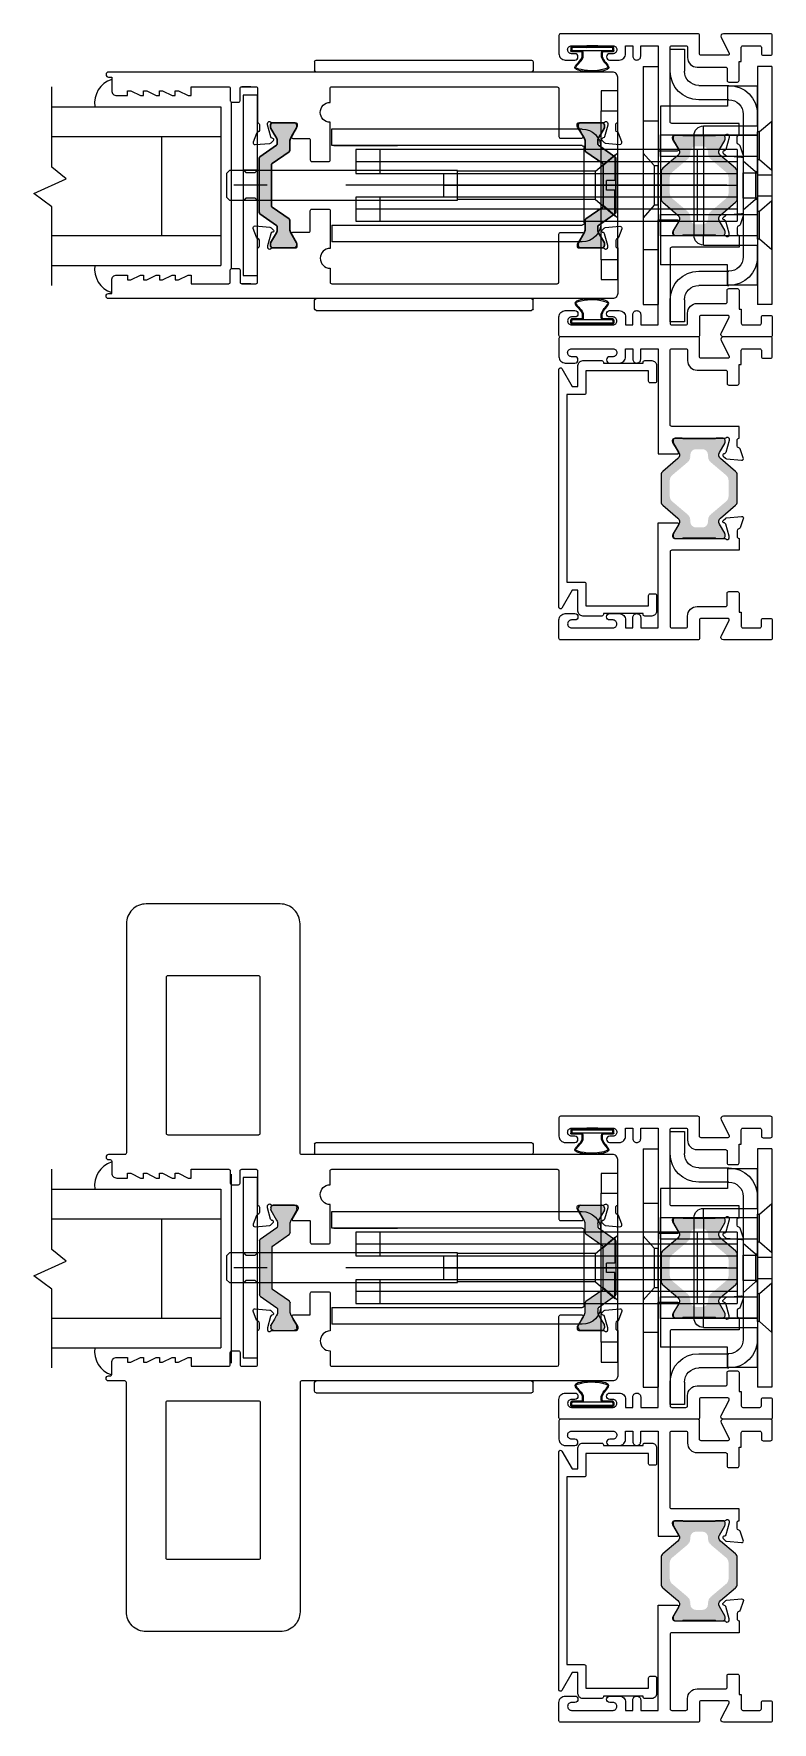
# Model space of a CAD drawing. Extents: x -26.6 to 43.3, y -2.7 to 27.6.
# Drawn here: x -26.56 to -21.91, y 9.84 to 20.47 of the extents above; entities that cross this region are included whole.
import ezdxf

# ---------------------------------------------------------------- set-up
doc = ezdxf.new("R2010")
doc.units = 0
doc.header["$LTSCALE"] = 0.25
doc.header["$MEASUREMENT"] = 0
doc.layers.get('0').update_dxf_attribs({"linetype": 'CONTINUOUS'})
for name, color, linetype in [('BACKUP PLATE', 6, 'CONTINUOUS'), ('DIM', 7, 'CONTINUOUS'), ('ELEV_FRAME', 1, 'CONTINUOUS'), ('FRAME', 1, 'CONTINUOUS'), ('GLASS-VINYL', 7, 'CONTINUOUS'), ('I-STRUT', 7, 'CONTINUOUS'), ('SEAL', 7, 'CONTINUOUS'), ('STRIKE PLATE', 3, 'CONTINUOUS'), ('TRACK', 7, 'CONTINUOUS'), ('VENT', 5, 'CONTINUOUS')]:
    doc.layers.add(name, color=color, linetype=linetype)

# ---------------------------------------------------------------- blocks, each defined once
blk = doc.blocks.new('3070CR-Archetype-Narrow-Latch_Lead-Stile')
h = blk.add_hatch(color=7)
h.dxf.hatch_style = 1
h.paths.add_polyline_path([(0.364, 0.131, -0.244698), (0.367, 0.137), (0.473, 0.211, 0.244698), (0.478, 0.221), (0.478, 0.276, -0.131652), (0.485, 0.299), (0.498, 0.323), (0.52, 0.362, 0.131652), (0.522, 0.366), (0.522, 0.378, 0.414214), (0.506, 0.394), (0.372, 0.394, 0.414214), (0.356, 0.378), (0.356, 0.366, 0.131652), (0.357, 0.362), (0.38, 0.323), (0.393, 0.299, -0.131652), (0.399, 0.276), (0.399, 0.262, -0.244698), (0.394, 0.252), (0.29, 0.179, 0.244698), (0.285, 0.17), (0.285, -0.17, 0.244698), (0.29, -0.179), (0.394, -0.252, -0.103471), (0.398, -0.256, -0.13774), (0.399, -0.262), (0.399, -0.276, -0.131652), (0.393, -0.299), (0.357, -0.362, 0.131652), (0.356, -0.366), (0.356, -0.378, 0.414214), (0.372, -0.394), (0.506, -0.394, 0.414214), (0.522, -0.378), (0.522, -0.366, 0.137872), (0.52, -0.361), (0.52, -0.361), (0.485, -0.299, -0.131652), (0.478, -0.276), (0.478, -0.221, 0.244698), (0.473, -0.211), (0.367, -0.137, -0.244698), (0.364, -0.131)])
h = blk.add_hatch(color=7)
h.dxf.hatch_style = 1
h.paths.add_polyline_path([(2.53, 0.17, 0.244698), (2.525, 0.179), (2.421, 0.252, -0.244698), (2.416, 0.262), (2.416, 0.276, -0.131652), (2.422, 0.299), (2.436, 0.323), (2.458, 0.362, 0.131652), (2.459, 0.366), (2.459, 0.378, 0.414214), (2.444, 0.394), (2.31, 0.394, 0.414214), (2.294, 0.378), (2.294, 0.366, 0.131652), (2.295, 0.362), (2.318, 0.323), (2.331, 0.299, -0.131652), (2.337, 0.276), (2.337, 0.221, 0.244698), (2.342, 0.211), (2.448, 0.137, -0.244698), (2.452, 0.131), (2.452, -0.131, -0.244698), (2.448, -0.137), (2.342, -0.211, 0.244698), (2.337, -0.221), (2.337, -0.276, -0.131652), (2.331, -0.299), (2.295, -0.362, 0.131652), (2.294, -0.366), (2.294, -0.378, 0.414214), (2.31, -0.394), (2.444, -0.394, 0.414214), (2.459, -0.378), (2.459, -0.366, 0.131652), (2.458, -0.362), (2.422, -0.299, -0.131652), (2.416, -0.276), (2.416, -0.262, -0.13774), (2.418, -0.256, -0.103471), (2.421, -0.252), (2.525, -0.179, 0.244698), (2.53, -0.17)])
at = {"color": 7, "linetype": 'Continuous', "lineweight": 15}
for p, q in [((0.806, 0.778), (0.806, 0.723)), ((0.931, 0.788), (0.816, 0.788)), ((2.056, 0.788), (0.931, 0.788)), ((2.171, 0.788), (2.056, 0.788)), ((2.181, 0.778), (2.181, 0.723)), ((0.273, 0.594), (0.378, 0.594)), ((0.273, 0.469), (0.273, 0.594)), ((0.378, 0.594), (0.378, 0.469)), ((0.378, 0.469), (0.273, 0.469)), ((0.273, -0.469), (0.273, 0.469)), ((0.378, -0.469), (0.378, 0.469)), ((2.073, 0.355), (0.497, 0.355)), ((2.073, 0.25), (2.073, 0.355)), ((-0.479, 0.225), (-0.479, -0.225)), ((-0.479, 0.225), (1.921, 0.225)), ((-0.229, -0.225), (-0.229, 0.225)), ((0.483, -0.237), (0.483, 0.236)), ((0.497, 0.25), (2.073, 0.25)), ((2.059, 0.25), (1.659, 0.25)), ((1.771, 0.225), (1.771, 0.075)), ((1.921, 0.225), (1.921, 0.075)), ((1.921, 0.15), (-0.479, 0.15)), ((1.921, 0.075), (-0.479, 0.075)), ((1.369, 0), (-0.479, 0)), ((-0.479, -0.075), (1.921, -0.075)), ((1.771, -0.075), (1.771, -0.225)), ((1.921, -0.075), (1.921, -0.225)), ((-0.479, -0.15), (1.921, -0.15)), ((1.921, -0.225), (-0.479, -0.225)), ((2.073, -0.25), (0.497, -0.25)), ((2.059, -0.25), (1.659, -0.25)), ((2.073, -0.25), (2.073, -0.355)), ((0.497, -0.355), (2.073, -0.355)), ((0.273, -0.469), (0.378, -0.469)), ((0.273, -0.594), (0.273, -0.469)), ((0.378, -0.469), (0.378, -0.594)), ((0.378, -0.594), (0.273, -0.594)), ((0.806, -0.778), (0.806, -0.723)), ((2.181, -0.778), (2.181, -0.723)), ((0.931, -0.788), (0.816, -0.788)), ((2.056, -0.788), (0.931, -0.788)), ((2.171, -0.788), (2.056, -0.788))]:
    blk.add_line(p, q, dxfattribs=at)
at = {"ltscale": 0.5}
for p, q in [((0.366, 0.125), (0.273, 0.205)), ((2.54, 0.095), (2.63, 0.095)), ((2.555, 0.08), (2.54, 0.095)), ((2.615, 0.08), (2.555, 0.08)), ((2.615, 0.08), (2.63, 0.095)), ((2.54, -0.095), (2.555, -0.08)), ((2.54, -0.095), (2.63, -0.095)), ((2.555, -0.08), (2.615, -0.08)), ((2.63, -0.095), (2.615, -0.08)), ((0.273, -0.206), (0.366, -0.125))]:
    blk.add_line(p, q, dxfattribs=at)
for p, q in [((0.412, 0.089), (0.291, 0.192)), ((0.291, 0.192), (0.291, 0.03)), ((0.291, 0.03), (0.344, 0.03)), ((0.344, -0.03), (0.344, 0.03)), ((0.412, 0.089), (1.282, 0.089)), ((0.412, -0.089), (0.412, 0.089)), ((1.369, 0.075), (1.369, -0.075)), ((-0.414, 0), (0.273, 0)), ((0.019, 0), (1.985, 0)), ((0.291, -0.193), (0.291, -0.03)), ((0.291, -0.03), (0.344, -0.03)), ((0.412, -0.089), (0.291, -0.193)), ((0.412, -0.089), (1.282, -0.089))]:
    blk.add_line(p, q)
at = {"ltscale": 0.3}
blk.add_line((2.48, 0), (2.69, 0), dxfattribs=at)
at = {"color": 5}
for points in [[(2.583, 0.62), (2.64, 0.62), (2.55, 0.62, 0.414214), (2.54, 0.61), (2.54, 0.394, 0.414214), (2.529, 0.382), (2.529, 0.346, 0.359508), (2.538, 0.335, -0.263725), (2.547, 0.327), (2.567, 0.272, -0.548619), (2.555, 0.256), (2.462, 0.264, -0.176327), (2.455, 0.268), (2.44, 0.282, -0.57735), (2.444, 0.295), (2.448, 0.296, 0.267949), (2.457, 0.305), (2.477, 0.38, 0.065543), (2.477, 0.383), (2.477, 0.39, 0.6885), (2.457, 0.398, -0.213422), (2.448, 0.394), (2.302, 0.394, 0.414214), (2.29, 0.382), (2.29, 0.373, 0.137872), (2.292, 0.367), (2.325, 0.307, -0.585524), (2.319, 0.295), (2.218, 0.295, 0.414214), (2.208, 0.285), (2.208, 0.16, -0.414214), (2.198, 0.15), (2.093, 0.15, -0.414214), (2.083, 0.16), (2.083, 0.397, 1), (2.083, 0.522), (2.083, 0.61, 0.414214), (2.073, 0.62), (0.653, 0.62, 0.406968), (0.643, 0.609), (0.643, 0.307, -0.414214), (0.633, 0.297), (0.498, 0.297, -0.585524), (0.491, 0.309), (0.527, 0.367, 0.137872), (0.529, 0.374), (0.529, 0.382, 0.414214), (0.517, 0.394), (0.365, 0.394, -0.213422), (0.356, 0.398, 0.6885), (0.336, 0.39), (0.336, 0.381, 0.065543), (0.336, 0.378), (0.356, 0.306, 0.267949), (0.364, 0.298), (0.368, 0.297, -0.57735), (0.372, 0.284), (0.358, 0.27, -0.176327), (0.351, 0.266), (0.259, 0.258, -0.548619), (0.247, 0.274), (0.247, 0.274), (0.267, 0.328, -0.263725), (0.276, 0.336, 0.359508), (0.285, 0.347), (0.285, 0.382, 0.414214), (0.273, 0.394), (0.273, 0.681, -0.414214), (0.305, 0.713), (3.478, 0.713, -1), (3.478, 0.681), (3.458, 0.681), (3.458, 0.596, -0.414214), (3.427, 0.565), (3.358, 0.565), (3.358, 0.595), (3.338, 0.595), (3.278, 0.565), (3.258, 0.565), (3.258, 0.595), (3.238, 0.595), (3.178, 0.565), (3.158, 0.565), (3.158, 0.595), (3.138, 0.595), (3.078, 0.565), (3.058, 0.565), (3.058, 0.595), (3.038, 0.595), (2.978, 0.565), (2.958, 0.565), (2.958, 0.62), (2.722, 0.62, 0.414214), (2.712, 0.61), (2.712, 0.533, -0.414214), (2.702, 0.523), (2.66, 0.523, -0.414214), (2.65, 0.533), (2.65, 0.61, 0.414214), (2.64, 0.62)], [(2.583, -0.62), (2.64, -0.62), (2.55, -0.62, -0.414214), (2.54, -0.61), (2.54, -0.394, -0.414214), (2.529, -0.382), (2.529, -0.346, -0.359508), (2.538, -0.335, 0.263725), (2.547, -0.327), (2.567, -0.272, 0.548619), (2.555, -0.256), (2.462, -0.264, 0.176327), (2.455, -0.268), (2.44, -0.282, 0.57735), (2.444, -0.295), (2.448, -0.296, -0.267949), (2.457, -0.305), (2.477, -0.38, -0.065543), (2.477, -0.383), (2.477, -0.39, -0.6885), (2.457, -0.398, 0.213422), (2.448, -0.394), (2.302, -0.394, -0.414214), (2.29, -0.382), (2.29, -0.373, -0.137872), (2.292, -0.367), (2.325, -0.307, 0.585524), (2.319, -0.295), (2.218, -0.295, -0.414214), (2.208, -0.285), (2.208, -0.16, 0.414214), (2.198, -0.15), (2.093, -0.15, 0.414214), (2.083, -0.16), (2.083, -0.397, -1), (2.083, -0.522), (2.083, -0.61, -0.414214), (2.073, -0.62), (0.653, -0.62, -0.406968), (0.643, -0.609), (0.643, -0.307, 0.414214), (0.633, -0.297), (0.498, -0.297, 0.585524), (0.491, -0.309), (0.527, -0.367, -0.137872), (0.529, -0.374), (0.529, -0.382, -0.414214), (0.517, -0.394), (0.365, -0.394, 0.213422), (0.356, -0.398, -0.6885), (0.336, -0.39), (0.336, -0.381, -0.065543), (0.336, -0.378), (0.356, -0.306, -0.267949), (0.364, -0.298), (0.368, -0.297, 0.57735), (0.372, -0.284), (0.358, -0.27, 0.176327), (0.351, -0.266), (0.259, -0.258, 0.548619), (0.247, -0.274), (0.247, -0.274), (0.267, -0.328, 0.263725), (0.276, -0.336, -0.359508), (0.285, -0.347), (0.285, -0.382, -0.414214), (0.273, -0.394), (0.273, -0.681, 0.414214), (0.305, -0.713), (3.478, -0.713, 1), (3.478, -0.681), (3.458, -0.681), (3.458, -0.596, 0.414214), (3.427, -0.565), (3.358, -0.565), (3.358, -0.595), (3.338, -0.595), (3.278, -0.565), (3.258, -0.565), (3.258, -0.595), (3.238, -0.595), (3.178, -0.565), (3.158, -0.565), (3.158, -0.595), (3.138, -0.595), (3.078, -0.565), (3.058, -0.565), (3.058, -0.595), (3.038, -0.595), (2.978, -0.565), (2.958, -0.565), (2.958, -0.62), (2.722, -0.62, -0.414214), (2.712, -0.61), (2.712, -0.533, 0.414214), (2.702, -0.523), (2.66, -0.523, 0.414214), (2.65, -0.533), (2.65, -0.61, -0.414214), (2.64, -0.62)]]:
    blk.add_lwpolyline(points, format="xyb", dxfattribs=at)
for points in [[(2.54, 0.568), (2.63, 0.568), (2.63, -0.568), (2.54, -0.568)], [(2.717, -0.093), (1.282, -0.093), (1.282, 0.093), (2.717, 0.093), (2.735, 0.075), (2.735, -0.075)]]:
    blk.add_lwpolyline(points, close=True)
at = {"color": 7, "lineweight": 30}
for points in [[(0.364, 0.131), (0.364, -0.131, 0.244698), (0.367, -0.137), (0.473, -0.211, -0.244698), (0.478, -0.221), (0.478, -0.276, 0.131652), (0.485, -0.299), (0.52, -0.362, -0.131652), (0.522, -0.366), (0.522, -0.378, -0.414214), (0.506, -0.394), (0.372, -0.394, -0.414214), (0.356, -0.378), (0.356, -0.366, -0.131652), (0.357, -0.362), (0.393, -0.299, 0.131652), (0.399, -0.276), (0.399, -0.262, 0.13774), (0.398, -0.256, 0.103471), (0.394, -0.252), (0.29, -0.179, -0.244698), (0.285, -0.17), (0.285, 0.17, -0.244698), (0.29, 0.179), (0.394, 0.252, 0.244698), (0.399, 0.262), (0.399, 0.276, 0.131652), (0.393, 0.299), (0.38, 0.323), (0.357, 0.362, -0.131652), (0.356, 0.366), (0.356, 0.378, -0.414214), (0.372, 0.394), (0.506, 0.394, -0.414214), (0.522, 0.378), (0.522, 0.366, -0.131652), (0.52, 0.362), (0.498, 0.323), (0.485, 0.299, 0.131652), (0.478, 0.276), (0.478, 0.221, -0.244698), (0.473, 0.211), (0.367, 0.137, 0.244698)], [(2.452, 0.131), (2.452, -0.131, -0.244698), (2.448, -0.137), (2.342, -0.211, 0.244698), (2.337, -0.221), (2.337, -0.276, -0.131652), (2.331, -0.299), (2.295, -0.362, 0.131652), (2.294, -0.366), (2.294, -0.378, 0.414214), (2.31, -0.394), (2.444, -0.394, 0.414214), (2.459, -0.378), (2.459, -0.366, 0.131652), (2.458, -0.362), (2.422, -0.299, -0.131652), (2.416, -0.276), (2.416, -0.262, -0.13774), (2.418, -0.256, -0.103471), (2.421, -0.252), (2.525, -0.179, 0.244698), (2.53, -0.17), (2.53, 0.17, 0.244698), (2.525, 0.179), (2.421, 0.252, -0.244698), (2.416, 0.262), (2.416, 0.276, -0.131652), (2.422, 0.299), (2.436, 0.323), (2.458, 0.362, 0.131652), (2.459, 0.366), (2.459, 0.378, 0.414214), (2.444, 0.394), (2.31, 0.394, 0.414214), (2.294, 0.378), (2.294, 0.366, 0.131652), (2.295, 0.362), (2.318, 0.323), (2.331, 0.299, -0.131652), (2.337, 0.276), (2.337, 0.221, 0.244698), (2.342, 0.211), (2.448, 0.137, -0.244698)]]:
    blk.add_lwpolyline(points, format="xyb", close=True, dxfattribs=at)
at = {"color": 7, "linetype": 'Continuous', "lineweight": 15}
for centre, radius, start, end in [((0.816, 0.778), 0.01, 90, 180), ((2.171, 0.778), 0.01, 0, 90), ((0.816, 0.723), 0.01, 180, 270), ((2.171, 0.723), 0.01, 270, 0), ((0.497, 0.236), 0.118, 90, 180), ((0.497, 0.236), 0.0135, 90, 180), ((0.497, -0.237), 0.119, 180, 270), ((0.497, -0.237), 0.0135, 180, 270), ((0.816, -0.723), 0.01, 90, 180), ((2.171, -0.723), 0.01, 0, 90), ((0.816, -0.778), 0.01, 180, 270), ((2.171, -0.778), 0.01, 270, 0)]:
    blk.add_arc(centre, radius, start, end, dxfattribs=at)
blk = doc.blocks.new('DFADFFADF DFD')
at = {"layer": 'BACKUP PLATE'}
for p, q in [((155.219, 38.501), (155.309, 38.501)), ((155.219, 38.501), (155.219, 37.001)), ((155.309, 38.501), (155.309, 37.001)), ((155.297, 38.09), (155.219, 38.157)), ((155.219, 37.845), (155.219, 38.157)), ((155.309, 38.09), (155.297, 38.09)), ((155.297, 37.913), (155.297, 38.089)), ((155.309, 37.913), (155.309, 38.089)), ((155.219, 37.845), (155.297, 37.913)), ((155.297, 37.913), (155.309, 37.913)), ((155.309, 37.819), (155.219, 37.819)), ((155.309, 37.819), (155.219, 37.819)), ((155.219, 37.819), (155.219, 37.683)), ((155.219, 37.819), (155.219, 37.683)), ((155.309, 37.819), (155.309, 37.683)), ((155.309, 37.819), (155.309, 37.683)), ((155.219, 37.683), (155.309, 37.683)), ((155.219, 37.683), (155.309, 37.683)), ((155.297, 37.59), (155.219, 37.657)), ((155.219, 37.345), (155.219, 37.657)), ((155.309, 37.59), (155.297, 37.59)), ((155.297, 37.413), (155.297, 37.589)), ((155.309, 37.413), (155.309, 37.589)), ((155.219, 37.345), (155.297, 37.413)), ((155.297, 37.413), (155.309, 37.413)), ((155.219, 37.001), (155.309, 37.001))]:
    blk.add_line(p, q, dxfattribs=at)
blk = doc.blocks.new('FDFDF')
at = {"color": 7, "linetype": 'Continuous', "lineweight": 15}
for p, q in [((156.21, 38.376), (156.398, 38.376)), ((156.21, 38.376), (156.21, 37.126)), ((156.21, 38.126), (156.21, 38.376)), ((156.398, 38.376), (156.398, 38.251)), ((156.398, 38.251), (156.82, 38.251)), ((156.82, 38.251), (156.82, 37.251)), ((156.55, 38.126), (156.21, 38.126)), ((156.21, 38.126), (156.21, 38.066)), ((156.82, 38.069), (156.21, 38.069)), ((156.21, 37.933), (156.21, 38.069)), ((156.21, 37.436), (156.21, 38.066)), ((156.21, 38.066), (156.55, 38.066)), ((156.55, 38.066), (156.55, 38.126)), ((156.55, 38.066), (156.55, 37.436)), ((156.61, 38.066), (156.55, 38.066)), ((156.61, 38.066), (156.61, 37.436)), ((156.82, 37.933), (156.82, 38.069)), ((156.21, 37.933), (156.82, 37.933)), ((156.82, 37.569), (156.21, 37.569)), ((156.21, 37.433), (156.21, 37.569)), ((156.82, 37.433), (156.82, 37.569)), ((156.21, 37.436), (156.21, 37.376)), ((156.55, 37.436), (156.21, 37.436)), ((156.21, 37.433), (156.82, 37.433)), ((156.55, 37.376), (156.55, 37.436)), ((156.61, 37.436), (156.55, 37.436)), ((156.55, 37.376), (156.21, 37.376)), ((156.21, 37.126), (156.21, 37.376)), ((156.398, 37.251), (156.82, 37.251)), ((156.398, 37.126), (156.398, 37.251)), ((156.398, 37.126), (156.21, 37.126))]:
    blk.add_line(p, q, dxfattribs=at)
for centre, start, end in [((156.55, 38.066), 0, 90), ((156.55, 38.066), 0, 90), ((156.55, 37.436), 270, 0), ((156.55, 37.436), 270, 0)]:
    blk.add_arc(centre, 0.06, start, end, dxfattribs=at)
blk = doc.blocks.new('FDF')
at = {"color": 7, "linetype": 'Continuous', "lineweight": 15}
for p, q in [((158.353, 38.61), (158.263, 38.61)), ((158.263, 38.61), (158.263, 38.471)), ((158.353, 38.471), (158.353, 38.61)), ((157.991, 38.381), (157.983, 38.381)), ((158.173, 38.381), (157.983, 38.381)), ((157.991, 38.291), (157.983, 38.291)), ((157.983, 38.291), (158.173, 38.291)), ((157.991, 38.381), (157.991, 38.291)), ((157.803, 38.201), (157.803, 37.301)), ((157.893, 38.201), (157.893, 37.301)), ((157.893, 37.907), (157.815, 37.84)), ((157.893, 37.907), (157.815, 37.84)), ((157.893, 37.907), (157.893, 37.596)), ((157.893, 37.907), (157.893, 37.596)), ((157.815, 37.84), (157.803, 37.84)), ((157.815, 37.84), (157.803, 37.84)), ((157.803, 37.84), (157.803, 37.664)), ((157.803, 37.84), (157.803, 37.664)), ((157.893, 37.831), (157.803, 37.831)), ((157.893, 37.831), (157.803, 37.831)), ((157.803, 37.672), (157.803, 37.831)), ((157.803, 37.672), (157.803, 37.831)), ((157.815, 37.84), (157.815, 37.664)), ((157.815, 37.84), (157.815, 37.664)), ((157.893, 37.672), (157.893, 37.831)), ((157.893, 37.672), (157.893, 37.831)), ((157.803, 37.672), (157.893, 37.672)), ((157.803, 37.672), (157.893, 37.672)), ((157.803, 37.663), (157.815, 37.663)), ((157.803, 37.663), (157.815, 37.663)), ((157.815, 37.663), (157.893, 37.595)), ((157.815, 37.663), (157.893, 37.595)), ((157.983, 37.211), (157.991, 37.211)), ((158.173, 37.211), (157.983, 37.211)), ((157.991, 37.121), (157.983, 37.121)), ((157.983, 37.121), (158.173, 37.121)), ((157.991, 37.211), (157.991, 37.121)), ((158.263, 37.031), (158.263, 36.892)), ((158.353, 36.892), (158.353, 37.031)), ((158.263, 36.892), (158.353, 36.892))]:
    blk.add_line(p, q, dxfattribs=at)
for centre, radius, start, end in [((158.173, 38.471), 0.09, 270, 0), ((158.173, 38.471), 0.09, 270, 0), ((158.173, 38.471), 0.18, 270, 0), ((158.173, 38.471), 0.18, 270, 0), ((157.983, 38.201), 0.18, 90, 180), ((157.983, 38.201), 0.18, 90, 180), ((157.983, 38.201), 0.18, 90, 180), ((157.983, 38.201), 0.18, 90, 180), ((157.983, 38.201), 0.09, 90, 180), ((157.983, 38.201), 0.09, 90, 180), ((157.983, 38.201), 0.09, 90, 180), ((157.983, 38.201), 0.09, 90, 180), ((157.983, 37.301), 0.18, 180, 270), ((157.983, 37.301), 0.18, 180, 270), ((157.983, 37.301), 0.18, 180, 270), ((157.983, 37.301), 0.18, 180, 270), ((157.983, 37.301), 0.09, 180, 270), ((157.983, 37.301), 0.09, 180, 270), ((157.983, 37.301), 0.09, 180, 270), ((157.983, 37.301), 0.09, 180, 270), ((158.173, 37.031), 0.18, 0, 90), ((158.173, 37.031), 0.18, 0, 90), ((158.173, 37.031), 0.09, 0, 90), ((158.173, 37.031), 0.09, 0, 90)]:
    blk.add_arc(centre, radius, start, end, dxfattribs=at)
blk = doc.blocks.new('ERE')
at = {"layer": 'STRIKE PLATE'}
for p, q in [((162.945, 38.501), (162.945, 37.001)), ((163.039, 38.501), (162.945, 38.501)), ((163.039, 38.501), (163.039, 37.001)), ((162.945, 38.157), (162.945, 37.345)), ((162.945, 38.157), (163.039, 38.157)), ((162.971, 37.876), (162.945, 37.876)), ((162.971, 37.876), (162.945, 37.876)), ((162.945, 37.626), (162.945, 37.876)), ((162.945, 37.626), (162.945, 37.876)), ((163.039, 37.954), (162.971, 37.876)), ((163.039, 37.954), (162.971, 37.876)), ((162.971, 37.876), (162.971, 37.626)), ((162.971, 37.876), (162.971, 37.626)), ((162.945, 37.626), (162.971, 37.626)), ((162.945, 37.626), (162.971, 37.626)), ((162.971, 37.626), (163.039, 37.548)), ((162.971, 37.626), (163.039, 37.548)), ((162.945, 37.345), (163.039, 37.345)), ((163.039, 37.001), (162.945, 37.001))]:
    blk.add_line(p, q, dxfattribs=at)
blk = doc.blocks.new('3711-JAMB')
h = blk.add_hatch(color=7)
h.dxf.hatch_style = 1
edge = h.paths.add_edge_path(flags=16)
edge.add_arc((-0.976, -0.753), 0.0472, -50.0002, 0, ccw=False)
edge.add_line((-0.945, -0.789), (-1.041, -0.87))
edge.add_arc((-1.011, -0.906), 0.0472, 129.9998, 180)
edge.add_line((-1.058, -0.906), (-1.058, -1.002))
edge.add_arc((-1.011, -1.002), 0.0472, 180, 230.0002)
edge.add_line((-1.041, -1.038), (-0.945, -1.119))
edge.add_arc((-0.976, -1.155), 0.0472, 0, 50.0002, ccw=False)
edge.add_line((-0.928, -1.155), (-0.928, -1.165))
edge.add_arc((-0.893, -1.165), 0.0355, 180.7985, 270)
edge.add_line((-0.893, -1.2), (-0.853, -1.2))
edge.add_arc((-0.853, -1.165), 0.0355, 270, 359.2015)
edge.add_line((-0.818, -1.165), (-0.818, -1.155))
edge.add_arc((-0.77, -1.155), 0.0472, 129.9998, 180, ccw=False)
edge.add_line((-0.801, -1.119), (-0.705, -1.038))
edge.add_arc((-0.735, -1.002), 0.0472, 309.9998, 360)
edge.add_line((-0.688, -1.002), (-0.688, -0.906))
edge.add_arc((-0.735, -0.906), 0.0472, 360, 410.0002)
edge.add_line((-0.705, -0.87), (-0.801, -0.789))
edge.add_arc((-0.77, -0.753), 0.0472, 180, 230.0002, ccw=False)
edge.add_line((-0.818, -0.753), (-0.818, -0.743))
edge.add_arc((-0.853, -0.743), 0.0355, 0.7985, 90)
edge.add_line((-0.853, -0.708), (-0.893, -0.708))
edge.add_arc((-0.893, -0.743), 0.0355, 90, 179.2015)
edge.add_line((-0.928, -0.743), (-0.928, -0.753))
edge = h.paths.add_edge_path()
edge.add_arc((-0.719, -0.744), 0.0302, 149.9999, 229.9998)
edge.add_line((-0.738, -0.767), (-0.644, -0.847))
edge.add_arc((-0.663, -0.87), 0.0302, 0, 49.9998, ccw=False)
edge.add_line((-0.633, -0.87), (-0.633, -1.038))
edge.add_arc((-0.663, -1.038), 0.0302, 310.0002, 360, ccw=False)
edge.add_line((-0.644, -1.061), (-0.738, -1.141))
edge.add_arc((-0.719, -1.164), 0.0302, 130.0002, 210.0001)
edge.add_line((-0.745, -1.179), (-0.712, -1.237))
edge.add_arc((-0.722, -1.243), 0.0119, 0, 30.0001, ccw=False)
edge.add_line((-0.71, -1.243), (-0.71, -1.257))
edge.add_arc((-0.722, -1.257), 0.0119, -89.931, 0.069, ccw=False)
edge.add_line((-0.722, -1.269), (-0.765, -1.269))
edge.add_arc((-0.765, -1.259), 0.00991, 216.8699, 270, ccw=False)
edge.add_line((-0.773, -1.265), (-0.973, -1.265))
edge.add_arc((-0.981, -1.259), 0.00991, 270, 323.1301, ccw=False)
edge.add_line((-0.981, -1.269), (-1.024, -1.269))
edge.add_arc((-1.024, -1.257), 0.0119, 180, 270, ccw=False)
edge.add_line((-1.036, -1.257), (-1.036, -1.243))
edge.add_arc((-1.024, -1.243), 0.0119, 149.9999, 180, ccw=False)
edge.add_line((-1.034, -1.237), (-1.001, -1.179))
edge.add_arc((-1.027, -1.164), 0.0302, 329.9999, 409.9998)
edge.add_line((-1.008, -1.141), (-1.102, -1.061))
edge.add_arc((-1.083, -1.038), 0.0302, 180, 229.9998, ccw=False)
edge.add_line((-1.113, -1.038), (-1.113, -0.87))
edge.add_arc((-1.083, -0.87), 0.0302, 130.0002, 180, ccw=False)
edge.add_line((-1.102, -0.847), (-1.008, -0.767))
edge.add_arc((-1.027, -0.744), 0.0302, 310.0002, 390.0001)
edge.add_line((-1.001, -0.729), (-1.034, -0.671))
edge.add_arc((-1.024, -0.665), 0.0119, 180, 210.0001, ccw=False)
edge.add_line((-1.036, -0.665), (-1.036, -0.651))
edge.add_arc((-1.024, -0.651), 0.0119, 90, 180, ccw=False)
edge.add_line((-1.024, -0.639), (-0.981, -0.639))
edge.add_arc((-0.981, -0.649), 0.00991, 36.8699, 90, ccw=False)
edge.add_line((-0.973, -0.643), (-0.773, -0.643))
edge.add_arc((-0.765, -0.649), 0.00991, 90, 143.1301, ccw=False)
edge.add_line((-0.765, -0.639), (-0.722, -0.639))
edge.add_arc((-0.722, -0.651), 0.0119, -0.069, 89.931, ccw=False)
edge.add_line((-0.71, -0.651), (-0.71, -0.665))
edge.add_arc((-0.722, -0.665), 0.0119, -30.0001, 0, ccw=False)
edge.add_line((-0.712, -0.671), (-0.745, -0.729))
for points in [[(-1.037, -0.21), (-1.039, -0.21, 0.414214), (-1.049, -0.22), (-1.049, -0.294, -0.414214), (-1.059, -0.304), (-1.114, -0.304, -0.414214), (-1.124, -0.294), (-1.124, -0.175), (-1.138, -0.175), (-1.138, -0.085, 0.414214), (-1.148, -0.075), (-1.255, -0.075, 0.414214), (-1.265, -0.085), (-1.265, -0.125, -0.414214), (-1.275, -0.135), (-1.323, -0.135, -0.414214), (-1.333, -0.125), (-1.333, -0.01, -0.414214), (-1.323, 0), (-1.026, 0, -0.546624), (-1.011, -0.023), (-1.062, -0.121, 0.546624), (-1.053, -0.135), (-0.885, -0.135, 0.414214), (-0.875, -0.125), (-0.875, -0.01, -0.414214), (-0.865, 0), (0, 0, -0.414214), (0.01, -0.01), (0.01, -0.125, -0.414214), (-0.03, -0.165), (-0.09, -0.165, -0.414214), (-0.11, -0.145, -0.414214), (-0.09, -0.125), (-0.07, -0.125, 0.414214), (-0.045, -0.1), (-0.045, -0.1, 0.414214), (-0.07, -0.075), (-0.331, -0.075, 0.414214), (-0.355, -0.1), (-0.355, -0.1, 0.414214), (-0.331, -0.125), (-0.31, -0.125, -0.414214), (-0.29, -0.145), (-0.29, -0.145, -0.414214), (-0.309, -0.165), (-0.37, -0.165, -0.414214), (-0.41, -0.125), (-0.41, -0.075), (-0.455, -0.075), (-0.455, -0.14, -0.414214), (-0.48, -0.165), (-0.48, -0.165, -0.414214), (-0.505, -0.141), (-0.505, -0.075), (-0.615, -0.075), (-0.615, -0.737), (-0.736, -0.737, -0.585524), (-0.742, -0.725), (-0.708, -0.665, 0.137872), (-0.706, -0.659), (-0.706, -0.651, 0.414214), (-0.718, -0.639), (-1.032, -0.639, -0.213422), (-1.04, -0.635, 0.6885), (-1.061, -0.643), (-1.061, -0.649, 0.065543), (-1.061, -0.652), (-1.04, -0.728, 0.267949), (-1.032, -0.736), (-1.028, -0.737, -0.57735), (-1.024, -0.751), (-1.038, -0.765, -0.176327), (-1.046, -0.768), (-1.139, -0.777, -0.548619), (-1.151, -0.761), (-1.131, -0.705, -0.263725), (-1.122, -0.698, 0.359508), (-1.112, -0.686), (-1.112, -0.651, 0.414214), (-1.124, -0.639), (-1.124, -0.564), (-0.7, -0.564, 0.414214), (-0.69, -0.554), (-0.69, -0.085, 0.414214), (-0.7, -0.075), (-0.79, -0.075, 0.414214), (-0.8, -0.085), (-0.8, -0.15, -0.414214), (-0.86, -0.21), (-1.039, -0.21)], [(-1.037, -1.698), (-1.039, -1.698, -0.414214), (-1.049, -1.688), (-1.049, -1.614, 0.414214), (-1.059, -1.604), (-1.114, -1.604, 0.414214), (-1.124, -1.614), (-1.124, -1.733), (-1.138, -1.733), (-1.138, -1.823, -0.414214), (-1.148, -1.833), (-1.255, -1.833, -0.414214), (-1.265, -1.823), (-1.265, -1.783, 0.414214), (-1.275, -1.773), (-1.323, -1.773, 0.414214), (-1.333, -1.783), (-1.333, -1.898, 0.414214), (-1.323, -1.908), (-1.026, -1.908, 0.546624), (-1.011, -1.885), (-1.062, -1.787, -0.546624), (-1.053, -1.773), (-0.885, -1.773, -0.414214), (-0.875, -1.783), (-0.875, -1.898, 0.414214), (-0.865, -1.908), (0, -1.908, 0.414214), (0.01, -1.898), (0.01, -1.783, 0.414214), (-0.03, -1.743), (-0.09, -1.743, 0.414214), (-0.11, -1.763, 0.414214), (-0.09, -1.783), (-0.07, -1.783, -0.414214), (-0.045, -1.808), (-0.045, -1.808, -0.414214), (-0.07, -1.833), (-0.331, -1.833, -0.414214), (-0.355, -1.808), (-0.355, -1.808, -0.414214), (-0.331, -1.783), (-0.31, -1.783, 0.414214), (-0.29, -1.763), (-0.29, -1.763, 0.414214), (-0.309, -1.743), (-0.37, -1.743, 0.414214), (-0.41, -1.783), (-0.41, -1.833), (-0.455, -1.833), (-0.455, -1.768, 0.414214), (-0.48, -1.743), (-0.48, -1.743, 0.414214), (-0.505, -1.767), (-0.505, -1.833), (-0.615, -1.833), (-0.615, -1.171), (-0.736, -1.171, 0.585524), (-0.742, -1.183), (-0.708, -1.243, -0.137872), (-0.706, -1.249), (-0.706, -1.257, -0.414214), (-0.718, -1.269), (-1.032, -1.269, 0.213422), (-1.04, -1.273, -0.6885), (-1.061, -1.265), (-1.061, -1.259, -0.065543), (-1.061, -1.256), (-1.04, -1.18, -0.267949), (-1.032, -1.172), (-1.028, -1.171, 0.57735), (-1.024, -1.157), (-1.038, -1.143, 0.176327), (-1.046, -1.14), (-1.139, -1.131, 0.548619), (-1.151, -1.147), (-1.131, -1.203, 0.263725), (-1.122, -1.21, -0.359508), (-1.112, -1.222), (-1.112, -1.257, -0.414214), (-1.124, -1.269), (-1.124, -1.344), (-0.7, -1.344, -0.414214), (-0.69, -1.354), (-0.69, -1.823, -0.414214), (-0.7, -1.833), (-0.79, -1.833, -0.414214), (-0.8, -1.823), (-0.8, -1.758, 0.414214), (-0.86, -1.698), (-1.039, -1.698)]]:
    blk.add_lwpolyline(points, format="xyb")
at = {"color": 7}
blk.add_lwpolyline([(-0.745, -0.729, 0.36397), (-0.738, -0.767), (-0.644, -0.847, -0.221694), (-0.633, -0.87), (-0.633, -1.038, -0.221694), (-0.644, -1.061), (-0.738, -1.141, 0.36397), (-0.745, -1.179), (-0.712, -1.237, -0.131653), (-0.71, -1.243), (-0.71, -1.257, -0.414214), (-0.722, -1.269), (-0.765, -1.269, -0.236068), (-0.773, -1.265), (-0.973, -1.265, -0.236068), (-0.981, -1.269), (-1.024, -1.269, -0.414214), (-1.036, -1.257), (-1.036, -1.243, -0.131653), (-1.034, -1.237), (-1.001, -1.179, 0.36397), (-1.008, -1.141), (-1.102, -1.061, -0.221694), (-1.113, -1.038), (-1.113, -0.87, -0.221694), (-1.102, -0.847), (-1.008, -0.767, 0.36397), (-1.001, -0.729), (-1.034, -0.671, -0.131653), (-1.036, -0.665), (-1.036, -0.651, -0.414214), (-1.024, -0.639), (-0.981, -0.639, -0.236068), (-0.973, -0.643), (-0.773, -0.643, -0.236068), (-0.765, -0.639), (-0.722, -0.639, -0.414214), (-0.71, -0.651), (-0.71, -0.665, -0.131653), (-0.712, -0.671)], format="xyb", close=True, dxfattribs=at)
blk = doc.blocks.new('JAMB-STRIKE-PLATE')
at = {"layer": 'DIM'}
for name, p in [('FDF', (-159.043, -38.706)), ('DFADFFADF DFD', (-156.549, -38.706)), ('ERE', (-163.56, -38.706)), ('FDFDF', (-157.45, -38.706))]:
    blk.add_blockref(name, p, dxfattribs=at)
at = {"layer": 'ELEV_FRAME'}
blk.add_blockref('3711-JAMB', (0, 0), dxfattribs=at)
blk = doc.blocks.new('3710 Jamb Filler')
blk.add_lwpolyline([(-0.12, 0.774, 0.414214), (-0.15, 0.804), (-0.27, 0.804, 0.414214), (-0.28, 0.794), (-0.28, 0.789), (-0.53, 0.789), (-0.53, 0.794, 0.414214), (-0.54, 0.804), (-0.585, 0.804, 0.414214), (-0.615, 0.774), (-0.615, 0.674, 0.414214), (-0.605, 0.664), (-0.575, 0.664, 0.414214), (-0.565, 0.674), (-0.565, 0.739), (-0.17, 0.739), (-0.17, 0.601, 0.414214), (-0.16, 0.591), (-0.05, 0.591), (-0.05, -0.591), (-0.16, -0.591, 0.414214), (-0.17, -0.601), (-0.17, -0.739), (-0.565, -0.739), (-0.565, -0.674, 0.414214), (-0.575, -0.664), (-0.605, -0.664, 0.414214), (-0.615, -0.674), (-0.615, -0.774, 0.414214), (-0.585, -0.804), (-0.54, -0.804, 0.414214), (-0.53, -0.794), (-0.53, -0.789), (-0.28, -0.789), (-0.28, -0.794, 0.414214), (-0.27, -0.804), (-0.15, -0.804, 0.414214), (-0.12, -0.774), (-0.12, -0.641), (-0.084, -0.641), (-0.019, -0.754, 0.767327), (0, -0.749), (0, 0.749, 0.767327), (-0.019, 0.754), (-0.084, 0.641), (-0.12, 0.641)], format="xyb", close=True)
blk = doc.blocks.new('*U101')
for points in [[(-0.135, 0.031), (-0.135, 0.013, 0.414214), (-0.128, 0.006), (0.035, 0.006)], [(-0.129, 0.028), (-0.129, 0.016, 0.414214), (-0.126, 0.012), (0.126, 0.012, 0.414214), (0.129, 0.016), (0.129, 0.028)], [(-0.07, 0.038, 0.414214), (-0.063, 0.045), (-0.063, 0.068)], [(-0.035, 0.006), (-0.035, 0), (0.035, 0), (0.041, 0.006), (0.128, 0.006, 0.414214), (0.135, 0.013), (0.135, 0.031)]]:
    blk.add_lwpolyline(points, format="xyb")
blk.add_lwpolyline([(0.041, 0.012), (0.035, 0.006), (0.035, 0.012)])
for points, knots in [([(-0.063, 0.068), (-0.067, 0.094), (-0.147, 0.149), (0, 0.171), (0.157, 0.149), (0.067, 0.094), (0.063, 0.068)], [0, 0, 0, 0, 0.0788466, 0.167942, 0.2570375, 0.335884, 0.335884, 0.335884, 0.335884]), ([(-0.057, 0.069), (-0.061, 0.094), (-0.088, 0.115), (-0.1, 0.138), (-0.099, 0.14), (0, 0.169), (0.095, 0.146), (0.102, 0.14), (0.104, 0.135), (0.1, 0.128), (0.083, 0.109), (0.072, 0.098), (0.061, 0.081), (0.058, 0.075), (0.057, 0.069)], [2.5712303, 2.5712303, 2.5712303, 2.5712303, 2.6347872, 2.6347872, 2.6774866, 2.6774866, 2.7903183, 2.8239397, 2.8239397, 2.8575611, 2.8575611, 2.8911826, 2.8911826, 2.9071143, 2.9071143, 2.9071143, 2.9071143])]:
    blk.add_open_spline(points, degree=3, knots=knots)
for points, weights, degree, knots in [([(-0.135, 0.031), (-0.135, 0.038), (-0.128, 0.038), (-0.099, 0.038), (-0.07, 0.038)], [1, 0.707106873747, 1, 1, 1], 2, [0, 0, 0, 1.570796, 1.570796, 2.570796, 2.570796, 2.570796]), ([(-0.129, 0.028), (-0.129, 0.03), (-0.128, 0.031), (-0.127, 0.032), (-0.126, 0.032), (-0.028, 0.032), (0.07, 0.032), (0.098, 0.032), (0.126, 0.032), (0.129, 0.032), (0.129, 0.028)], [1, 0.923879507465, 1, 0.923879507465, 1, 1, 1, 1, 1, 0.707106873747, 1], 2, [0, 0, 0, 0.785398, 0.785398, 1.570797, 1.570797, 2.570797, 2.570797, 3.570797, 3.570797, 5.141593, 5.141593, 5.141593]), ([(0.07, 0.038), (0.089, 0.038), (0.109, 0.038), (0.128, 0.038), (0.13, 0.038), (0.132, 0.037), (0.133, 0.036)], [1, 1, 1, 1, 0.949253004976, 0.949253004976, 1], 3, [2.90668, 2.90668, 2.90668, 2.90668, 3.90668, 3.90668, 3.90668, 4.692079, 4.692079, 4.692079, 4.692079])]:
    blk.add_rational_spline(points, weights, degree=degree, knots=knots)
for points, weights in [([(-0.07, 0.032), (-0.062, 0.032), (-0.057, 0.037), (-0.057, 0.045)], [1, 0.804737854124, 0.804737854124, 1]), ([(0.057, 0.045), (0.057, 0.042), (0.058, 0.038), (0.061, 0.036)], [1, 0.94925295377, 0.94925295377, 1]), ([(0.061, 0.036), (0.063, 0.033), (0.067, 0.032), (0.07, 0.032)], [1, 0.94925295377, 0.94925295377, 1]), ([(0.063, 0.045), (0.063, 0.041), (0.066, 0.038), (0.07, 0.038)], [1, 0.804737854124, 0.804737854124, 1]), ([(0.133, 0.036), (0.134, 0.035), (0.135, 0.033), (0.135, 0.031)], [1, 0.949253004976, 0.949253004976, 1])]:
    blk.add_rational_spline(points, weights, degree=3)
for points in [[(-0.057, 0.068), (-0.057, 0.069), (-0.057, 0.069), (-0.057, 0.069)], [(-0.057, 0.045), (-0.057, 0.053), (-0.057, 0.061), (-0.057, 0.068)], [(0.057, 0.069), (0.057, 0.069), (0.057, 0.069), (0.057, 0.068)], [(0.057, 0.068), (0.057, 0.061), (0.057, 0.053), (0.057, 0.045)], [(0.063, 0.068), (0.063, 0.06), (0.063, 0.053), (0.063, 0.045)]]:
    blk.add_open_spline(points, degree=3)
blk = doc.blocks.new('24889_20mmX6mm_Std_I-Strut')
at = {"layer": 'I-STRUT'}
h = blk.add_hatch(color=256, dxfattribs=at)
h.dxf.hatch_style = 1
h.paths.add_polyline_path([(0.252, 0.109, -0.103471), (0.256, 0.112, -0.13774), (0.262, 0.114), (0.276, 0.114, -0.131652), (0.299, 0.108), (0.362, 0.072, 0.131652), (0.366, 0.071), (0.378, 0.071, 0.414214), (0.394, 0.087), (0.394, 0.22, 0.414214), (0.378, 0.236), (0.366, 0.236, 0.131652), (0.362, 0.235), (0.299, 0.199, -0.131652), (0.276, 0.193), (0.221, 0.193, 0.244698), (0.211, 0.188), (0.137, 0.082, -0.244698), (0.131, 0.079), (-0.131, 0.079, -0.244698), (-0.137, 0.082), (-0.211, 0.188, 0.244698), (-0.221, 0.193), (-0.276, 0.193, -0.131652), (-0.299, 0.199), (-0.323, 0.213), (-0.362, 0.235, 0.131652), (-0.366, 0.236), (-0.378, 0.236, 0.414214), (-0.394, 0.22), (-0.394, 0.087, 0.414214), (-0.378, 0.071), (-0.366, 0.071, 0.131652), (-0.362, 0.072), (-0.323, 0.094), (-0.299, 0.108, -0.131652), (-0.276, 0.114), (-0.262, 0.114, -0.244698), (-0.252, 0.109), (-0.179, 0.005, 0.244698), (-0.17, 0), (0.17, 0, 0.244698), (0.179, 0.005)])
for p, q in [((-0.394, 0.087), (-0.394, 0.22)), ((-0.378, 0.236), (-0.366, 0.236)), ((-0.362, 0.235), (-0.323, 0.213)), ((-0.323, 0.213), (-0.299, 0.199)), ((0.299, 0.199), (0.362, 0.235)), ((0.366, 0.236), (0.378, 0.236)), ((0.394, 0.22), (0.394, 0.087)), ((-0.299, 0.108), (-0.323, 0.094)), ((-0.276, 0.193), (-0.221, 0.193)), ((-0.262, 0.114), (-0.276, 0.114)), ((-0.179, 0.005), (-0.252, 0.109)), ((-0.211, 0.188), (-0.137, 0.082)), ((0.137, 0.082), (0.211, 0.188)), ((0.252, 0.109), (0.179, 0.005)), ((0.221, 0.193), (0.276, 0.193)), ((0.276, 0.114), (0.262, 0.114)), ((0.362, 0.072), (0.299, 0.108)), ((-0.366, 0.071), (-0.378, 0.071)), ((-0.323, 0.094), (-0.362, 0.072)), ((0.17, 0), (-0.17, 0)), ((-0.131, 0.079), (0.131, 0.079)), ((0.378, 0.071), (0.366, 0.071))]:
    blk.add_line(p, q, dxfattribs=at)
for centre, radius, start, end in [((-0.378, 0.22), 0.0157, 90, 180), ((-0.366, 0.228), 0.00827, 60, 90), ((0.366, 0.228), 0.00827, 90, 120), ((0.378, 0.22), 0.0157, 360, 90), ((-0.276, 0.24), 0.0472, 240, 270), ((-0.276, 0.067), 0.0472, 90, 120), ((-0.262, 0.102), 0.0118, 35, 90), ((-0.221, 0.181), 0.0118, 35, 90), ((0.221, 0.181), 0.0118, 90, 145), ((0.262, 0.102), 0.0118, 121.3703, 145), ((0.262, 0.102), 0.0118, 90, 121.3703), ((0.276, 0.24), 0.0472, 270, 300), ((0.276, 0.067), 0.0472, 60, 90), ((-0.378, 0.087), 0.0157, 180, 270), ((-0.366, 0.079), 0.00827, 270, 300), ((-0.17, 0.012), 0.0118, 215, 270), ((-0.131, 0.087), 0.00787, 215, 270), ((0.131, 0.087), 0.00787, 270, 325), ((0.17, 0.012), 0.0118, 270, 325), ((0.366, 0.079), 0.00827, 240, 270), ((0.378, 0.087), 0.0157, 270, 360)]:
    blk.add_arc(centre, radius, start, end, dxfattribs=at)
blk = doc.blocks.new('HP2-T-Archetype-Narrow-Lock-Stile')
at = {"color": 7, "linetype": 'Continuous', "lineweight": 15}
for p, q in [((0.806, 0.778), (0.806, 0.723)), ((0.931, 0.788), (0.816, 0.788)), ((2.056, 0.788), (0.931, 0.788)), ((2.171, 0.788), (2.056, 0.788)), ((2.181, 0.778), (2.181, 0.723)), ((0.273, 0.594), (0.378, 0.594)), ((0.273, 0.469), (0.273, 0.594)), ((0.378, 0.594), (0.378, 0.469)), ((0.378, 0.469), (0.273, 0.469)), ((0.273, -0.469), (0.273, 0.469)), ((0.378, -0.469), (0.378, 0.469)), ((2.073, 0.355), (0.497, 0.355)), ((2.073, 0.25), (2.073, 0.355)), ((-0.479, 0.225), (-0.479, -0.225)), ((-0.479, 0.225), (1.921, 0.225)), ((-0.229, -0.225), (-0.229, 0.225)), ((0.483, -0.237), (0.483, 0.236)), ((0.497, 0.25), (2.073, 0.25)), ((2.059, 0.25), (1.659, 0.25)), ((1.771, 0.225), (1.771, 0.075)), ((1.921, 0.225), (1.921, 0.075)), ((1.921, 0.15), (-0.479, 0.15)), ((1.921, 0.075), (-0.479, 0.075)), ((0.412, 0.089), (1.282, 0.089)), ((1.369, 0.075), (1.369, -0.075)), ((1.369, 0), (-0.479, 0)), ((-0.479, -0.075), (1.921, -0.075)), ((0.019, 0), (1.985, 0)), ((0.412, -0.089), (1.282, -0.089)), ((1.771, -0.075), (1.771, -0.225)), ((1.921, -0.075), (1.921, -0.225)), ((-0.479, -0.15), (1.921, -0.15)), ((1.921, -0.225), (-0.479, -0.225)), ((2.073, -0.25), (0.497, -0.25)), ((2.059, -0.25), (1.659, -0.25)), ((2.073, -0.25), (2.073, -0.355)), ((0.497, -0.355), (2.073, -0.355)), ((0.273, -0.469), (0.378, -0.469)), ((0.273, -0.594), (0.273, -0.469)), ((0.378, -0.469), (0.378, -0.594)), ((0.378, -0.594), (0.273, -0.594)), ((0.806, -0.778), (0.806, -0.723)), ((2.181, -0.778), (2.181, -0.723)), ((0.931, -0.788), (0.816, -0.788)), ((2.056, -0.788), (0.931, -0.788)), ((2.171, -0.788), (2.056, -0.788))]:
    blk.add_line(p, q, dxfattribs=at)
at = {"color": 7, "ltscale": 0.5}
for p, q in [((0.366, 0.125), (0.273, 0.205)), ((2.54, 0.095), (2.63, 0.095)), ((2.555, 0.08), (2.54, 0.095)), ((2.615, 0.08), (2.555, 0.08)), ((2.615, 0.08), (2.63, 0.095)), ((2.54, -0.095), (2.555, -0.08)), ((2.54, -0.095), (2.63, -0.095)), ((2.555, -0.08), (2.615, -0.08)), ((2.63, -0.095), (2.615, -0.08)), ((0.273, -0.206), (0.366, -0.125))]:
    blk.add_line(p, q, dxfattribs=at)
at = {"color": 7}
for p, q in [((0.412, 0.089), (0.291, 0.192)), ((0.291, 0.192), (0.291, 0.03)), ((0.291, 0.03), (0.344, 0.03)), ((0.344, -0.03), (0.344, 0.03)), ((0.412, -0.089), (0.412, 0.089)), ((-0.414, 0), (0.273, 0)), ((0.291, -0.193), (0.291, -0.03)), ((0.291, -0.03), (0.344, -0.03)), ((0.412, -0.089), (0.291, -0.193))]:
    blk.add_line(p, q, dxfattribs=at)
at = {"color": 7, "ltscale": 0.3}
blk.add_line((2.48, 0), (2.69, 0), dxfattribs=at)
for points in [[(3.241, 2.291, -0.414214), (3.366, 2.166), (3.366, 0.723, 0.414214), (3.376, 0.713), (3.478, 0.713, -1), (3.478, 0.681), (3.468, 0.681, 0.414214), (3.458, 0.671), (3.458, 0.596, -0.414214), (3.427, 0.565), (3.358, 0.565), (3.358, 0.595), (3.338, 0.595), (3.278, 0.565), (3.258, 0.565), (3.258, 0.595), (3.238, 0.595), (3.178, 0.565), (3.158, 0.565), (3.158, 0.595), (3.138, 0.595), (3.078, 0.565), (3.058, 0.565), (3.058, 0.595), (3.038, 0.595), (2.978, 0.565), (2.958, 0.565), (2.958, 0.62), (2.722, 0.62, 0.414214), (2.712, 0.61), (2.712, 0.533, -0.414214), (2.702, 0.523), (2.66, 0.523, -0.414214), (2.65, 0.533), (2.65, 0.61, 0.414214), (2.64, 0.62), (2.55, 0.62, 0.414214), (2.54, 0.61), (2.54, 0.394, 0.414214), (2.529, 0.382), (2.529, 0.348, 0.359508), (2.538, 0.336, -0.263725), (2.547, 0.329), (2.567, 0.274), (2.567, 0.274, -0.548619), (2.555, 0.258), (2.463, 0.266, -0.176327), (2.456, 0.27), (2.442, 0.284, -0.57735), (2.445, 0.297), (2.45, 0.298, 0.267949), (2.458, 0.306), (2.477, 0.378, 0.065543), (2.478, 0.381), (2.478, 0.39, 0.6885), (2.457, 0.398, -0.213422), (2.449, 0.394), (2.296, 0.394, 0.414214), (2.285, 0.382), (2.285, 0.374, 0.137872), (2.286, 0.368), (2.322, 0.309, -0.585524), (2.316, 0.297), (2.213, 0.297, 0.414214), (2.208, 0.292), (2.208, 0.16, -0.414214), (2.198, 0.15), (2.093, 0.15, -0.414214), (2.083, 0.16), (2.083, 0.398, 1), (2.083, 0.523), (2.083, 0.61, 0.414214), (2.073, 0.62), (0.653, 0.62, 0.406968), (0.643, 0.61), (0.643, 0.307, -0.414214), (0.633, 0.297), (0.498, 0.297, -0.585524), (0.491, 0.309), (0.527, 0.368, 0.137872), (0.529, 0.374), (0.529, 0.382, 0.414214), (0.517, 0.394), (0.365, 0.394, -0.213422), (0.356, 0.398, 0.6885), (0.336, 0.39), (0.336, 0.381, 0.065543), (0.336, 0.378), (0.356, 0.306, 0.267949), (0.364, 0.298), (0.368, 0.297, -0.57735), (0.372, 0.284), (0.358, 0.27, -0.176327), (0.351, 0.266), (0.259, 0.258, -0.548619), (0.247, 0.274), (0.247, 0.274), (0.267, 0.329, -0.263725), (0.276, 0.336, 0.359508), (0.285, 0.348), (0.285, 0.382, 0.414214), (0.273, 0.394), (0.273, 0.682, -0.414214), (0.305, 0.713), (2.263, 0.713, 0.414214), (2.273, 0.723), (2.273, 2.166, -0.414214), (2.398, 2.291)], [(2.523, 0.848), (2.523, 1.828, -0.414214), (2.533, 1.838), (3.106, 1.838, -0.414214), (3.116, 1.828), (3.116, 0.848, -0.414214), (3.106, 0.838), (2.533, 0.838, -0.414214)], [(3.241, -2.291, 0.414214), (3.366, -2.166), (3.366, -0.723, -0.414214), (3.376, -0.713), (3.478, -0.713, 1), (3.478, -0.681), (3.468, -0.681, -0.414214), (3.458, -0.671), (3.458, -0.596, 0.414214), (3.427, -0.565), (3.358, -0.565), (3.358, -0.595), (3.338, -0.595), (3.278, -0.565), (3.258, -0.565), (3.258, -0.595), (3.238, -0.595), (3.178, -0.565), (3.158, -0.565), (3.158, -0.595), (3.138, -0.595), (3.078, -0.565), (3.058, -0.565), (3.058, -0.595), (3.038, -0.595), (2.978, -0.565), (2.958, -0.565), (2.958, -0.62), (2.722, -0.62, -0.414214), (2.712, -0.61), (2.712, -0.533, 0.414214), (2.702, -0.523), (2.66, -0.523, 0.414214), (2.65, -0.533), (2.65, -0.61, -0.414214), (2.64, -0.62), (2.55, -0.62, -0.414214), (2.54, -0.61), (2.54, -0.394, -0.414214), (2.529, -0.382), (2.529, -0.348, -0.359508), (2.538, -0.336, 0.263725), (2.547, -0.329), (2.567, -0.274), (2.567, -0.274, 0.548619), (2.555, -0.258), (2.463, -0.266, 0.176327), (2.456, -0.27), (2.442, -0.284, 0.57735), (2.445, -0.297), (2.45, -0.298, -0.267949), (2.458, -0.306), (2.477, -0.378, -0.065543), (2.478, -0.381), (2.478, -0.39, -0.6885), (2.457, -0.398, 0.213422), (2.449, -0.394), (2.296, -0.394, -0.414214), (2.285, -0.382), (2.285, -0.374, -0.137872), (2.286, -0.368), (2.322, -0.309, 0.585524), (2.316, -0.297), (2.213, -0.297, -0.414214), (2.208, -0.292), (2.208, -0.161, 0.414214), (2.198, -0.151), (2.093, -0.151, 0.414214), (2.083, -0.161), (2.083, -0.398, -1), (2.083, -0.523), (2.083, -0.61, -0.414214), (2.073, -0.62), (0.653, -0.62, -0.406968), (0.643, -0.61), (0.643, -0.307, 0.414214), (0.633, -0.297), (0.498, -0.297, 0.585524), (0.491, -0.309), (0.527, -0.368, -0.137872), (0.529, -0.374), (0.529, -0.382, -0.414214), (0.517, -0.394), (0.365, -0.394, 0.213422), (0.356, -0.398, -0.6885), (0.336, -0.39), (0.336, -0.381, -0.065543), (0.336, -0.378), (0.356, -0.306, -0.267949), (0.364, -0.298), (0.368, -0.297, 0.57735), (0.372, -0.284), (0.358, -0.27, 0.176327), (0.351, -0.266), (0.259, -0.258, 0.548619), (0.247, -0.274), (0.247, -0.274), (0.267, -0.329, 0.263725), (0.276, -0.336, -0.359508), (0.285, -0.348), (0.285, -0.382, -0.414214), (0.273, -0.394), (0.273, -0.682, 0.414214), (0.305, -0.713), (2.263, -0.713, -0.414214), (2.273, -0.723), (2.273, -2.166, 0.414214), (2.398, -2.291)], [(2.523, -0.848), (2.523, -1.828, 0.414214), (2.533, -1.838), (3.106, -1.838, 0.414214), (3.116, -1.828), (3.116, -0.848, 0.414214), (3.106, -0.838), (2.533, -0.838, 0.414214)]]:
    blk.add_lwpolyline(points, format="xyb", close=True)
at = {"color": 7}
blk.add_lwpolyline([(2.54, 0.568), (2.63, 0.568), (2.63, -0.568), (2.54, -0.568)], close=True, dxfattribs=at)
at = {"color": 7, "linetype": 'Continuous', "lineweight": 15}
blk.add_lwpolyline([(2.717, -0.093), (1.282, -0.093), (1.282, 0.093), (2.717, 0.093), (2.735, 0.075), (2.735, -0.075)], close=True, dxfattribs=at)
for centre, radius, start, end in [((0.816, 0.778), 0.01, 90, 180), ((2.171, 0.778), 0.01, 0, 90), ((0.816, 0.723), 0.01, 180, 270), ((2.171, 0.723), 0.01, 270, 0), ((0.497, 0.236), 0.118, 90, 180), ((0.497, 0.236), 0.0135, 90, 180), ((0.497, -0.237), 0.119, 180, 270), ((0.497, -0.237), 0.0135, 180, 270), ((0.816, -0.723), 0.01, 90, 180), ((2.171, -0.723), 0.01, 0, 90), ((0.816, -0.778), 0.01, 180, 270), ((2.171, -0.778), 0.01, 270, 0)]:
    blk.add_arc(centre, radius, start, end, dxfattribs=at)
at = {"layer": 'I-STRUT', "xscale": -1, "rotation": 270}
blk.add_blockref('24889_20mmX6mm_Std_I-Strut', (0.285, 0), dxfattribs=at)
at = {"layer": 'I-STRUT', "rotation": 90.00000000000001}
blk.add_blockref('24889_20mmX6mm_Std_I-Strut', (2.528, 0), dxfattribs=at)

msp = doc.modelspace()

# ---------------------------------------------------------------- linework, layer by layer
at = {"layer": 'GLASS-VINYL'}
for p, q in [((-26.446, 20.011), (-25.382, 20.011)), ((-25.382, 20.011), (-25.382, 19.011)), ((-25.317, 20.04), (-25.317, 18.993)), ((-26.446, 19.824), (-25.382, 19.824)), ((-25.757, 19.824), (-25.757, 19.199)), ((-26.446, 19.199), (-25.382, 19.199)), ((-26.446, 19.011), (-25.382, 19.011)), ((-25.317, 13.29), (-25.317, 12.1)), ((-26.446, 13.195), (-25.382, 13.195)), ((-25.382, 13.195), (-25.382, 12.195)), ((-26.446, 13.008), (-25.382, 13.008)), ((-25.757, 13.008), (-25.757, 12.383)), ((-26.446, 12.383), (-25.382, 12.383)), ((-26.446, 12.195), (-25.382, 12.195))]:
    msp.add_line(p, q, dxfattribs=at)
for points in [[(-26.446, 18.886), (-26.446, 19.381), (-26.56, 19.465), (-26.356, 19.557), (-26.446, 19.631), (-26.446, 20.136)], [(-26.446, 12.07), (-26.446, 12.565), (-26.56, 12.649), (-26.356, 12.741), (-26.446, 12.815), (-26.446, 13.32)]]:
    msp.add_lwpolyline(points, dxfattribs=at)
for centre, start, end in [((-26.024, 20.036), 107.3542, 189.2403), ((-26.024, 18.987), 170.7597, 252.6458), ((-26.024, 13.22), 107.3542, 189.2403), ((-26.024, 12.171), 170.7597, 252.6458)]:
    msp.add_arc(centre, 0.153, start, end, dxfattribs=at)

# ---------------------------------------------------------------- block references
at = {"layer": 'FRAME', "xscale": -1}
for name, p in [('JAMB-STRIKE-PLATE', (-23.244, 20.47)), ('3711-JAMB', (-23.244, 18.562)), ('3710 Jamb Filler', (-23.254, 17.608)), ('JAMB-STRIKE-PLATE', (-23.244, 13.654)), ('3711-JAMB', (-23.244, 11.746)), ('3710 Jamb Filler', (-23.254, 10.792))]:
    msp.add_blockref(name, p, dxfattribs=at)
at = {"layer": 'SEAL', "rotation": 180}
for p in [(-23.044, 20.395), (-23.044, 13.579)]:
    msp.add_blockref('*U101', p, dxfattribs=at)
at = {"layer": 'SEAL', "xscale": -1}
for p in [(-23.044, 18.637), (-23.044, 11.821)]:
    msp.add_blockref('*U101', p, dxfattribs=at)
at = {"layer": 'TRACK', "xscale": -1}
msp.add_blockref('3070CR-Archetype-Narrow-Latch_Lead-Stile', (-22.611, 19.516), dxfattribs=at)
at = {"layer": 'VENT', "xscale": -1}
msp.add_blockref('HP2-T-Archetype-Narrow-Lock-Stile', (-22.611, 12.7), dxfattribs=at)

doc.saveas('drawing.dxf')
